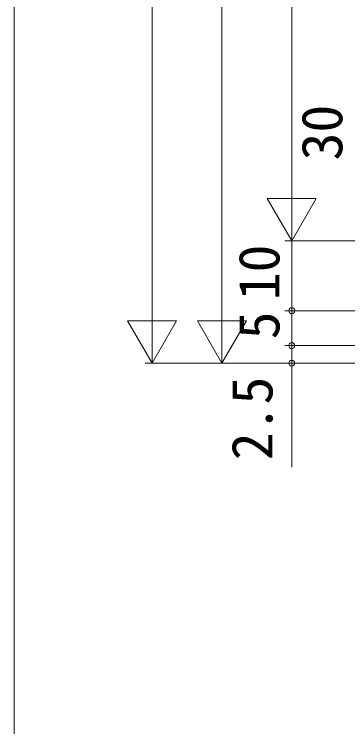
# Model space of a CAD drawing. Units: millimetres, scale not verified. Extents: x -1188 to -194, y -840 to 760.
# Drawn here: x -1188 to -1140.2, y -68.5 to 33.4 of the extents above; entities that cross this region are included whole.
import ezdxf
from ezdxf.enums import TextEntityAlignment as Align

# ---------------------------------------------------------------- set-up
doc = ezdxf.new("R2010")
doc.units = ezdxf.units.MM
doc.header["$LTSCALE"] = 4
doc.layers.add('0-2_YKK_ZWAK', color=7, linetype='Continuous', lineweight=9)
doc.layers.add('0-3_YKK_D', color=6, linetype='Continuous', lineweight=9)
doc.styles.add('ＭＳ ゴシック', font='')
doc.styles.get('ＭＳ ゴシック').set_extended_font_data('MS Gothic')

msp = doc.modelspace()

# ---------------------------------------------------------------- linework, layer by layer
at = {"layer": '0-2_YKK_ZWAK'}
msp.add_line((-1188, -840), (-1188, 720), dxfattribs=at)
at = {"layer": '0-3_YKK_D'}
for p, q in [((-1168.26, -9.518), (-1168.26, 456.482)), ((-1158.26, 454.482), (-1158.26, -9.518)), ((-1148.26, 438.982), (-1148.26, 7.981)), ((-1148.26, 0.981), (-1148.26, 13.106)), ((-1144.76, 7.044), (-1151.76, 7.044)), ((-1148.26, 0.981), (-1151.76, 7.044)), ((-1148.26, 0.981), (-1144.76, 7.044)), ((-1091.312, 0.982), (-1149.26, 0.982)), ((-1098.812, 0.981), (-1149.26, 0.981)), ((-1148.26, 0.982), (-1148.26, -9.018)), ((-1168.26, -16.518), (-1168.26, -4.394)), ((-1158.26, -16.518), (-1158.26, -4.394)), ((-1080.811, -9.018), (-1149.26, -9.018)), ((-1080.811, -9.018), (-1149.26, -9.018)), ((-1148.26, -9.018), (-1148.26, -14.018)), ((-1164.76, -10.456), (-1171.76, -10.456)), ((-1168.26, -16.518), (-1171.76, -10.456)), ((-1168.26, -16.518), (-1164.76, -10.456)), ((-1154.76, -10.456), (-1161.76, -10.456)), ((-1158.26, -16.518), (-1161.76, -10.456)), ((-1158.26, -16.518), (-1154.76, -10.456)), ((-1093.311, -14.018), (-1149.26, -14.018)), ((-1093.311, -14.018), (-1149.26, -14.018)), ((-1148.26, -14.018), (-1148.26, -16.518)), ((-1097.809, -16.518), (-1169.26, -16.518)), ((-1094.312, -16.518), (-1159.26, -16.518)), ((-1094.312, -16.518), (-1149.26, -16.518)), ((-1148.26, -16.518), (-1148.26, -31.418))]:
    msp.add_line(p, q, dxfattribs=at)
for centre in [(-1148.26, -9.018), (-1148.26, -9.018), (-1148.26, -14.018), (-1148.26, -14.018), (-1148.26, -16.518)]:
    msp.add_circle(centre, 0.425, dxfattribs=at)

# ---------------------------------------------------------------- texts
at = {"layer": '0-3_YKK_D', "color": 4, "style": 'ＭＳ ゴシック'}
for s, p in [('30', (-1139.26, 12.462)), ('10', (-1148.26, -7.538)), ('5', (-1148.26, -13.118)), ('2.5', (-1149.26, -30.418))]:
    msp.add_text(s, height=5.865, rotation=90, dxfattribs=at).set_placement(p, align=Align.BOTTOM_LEFT)

doc.saveas('drawing.dxf')
